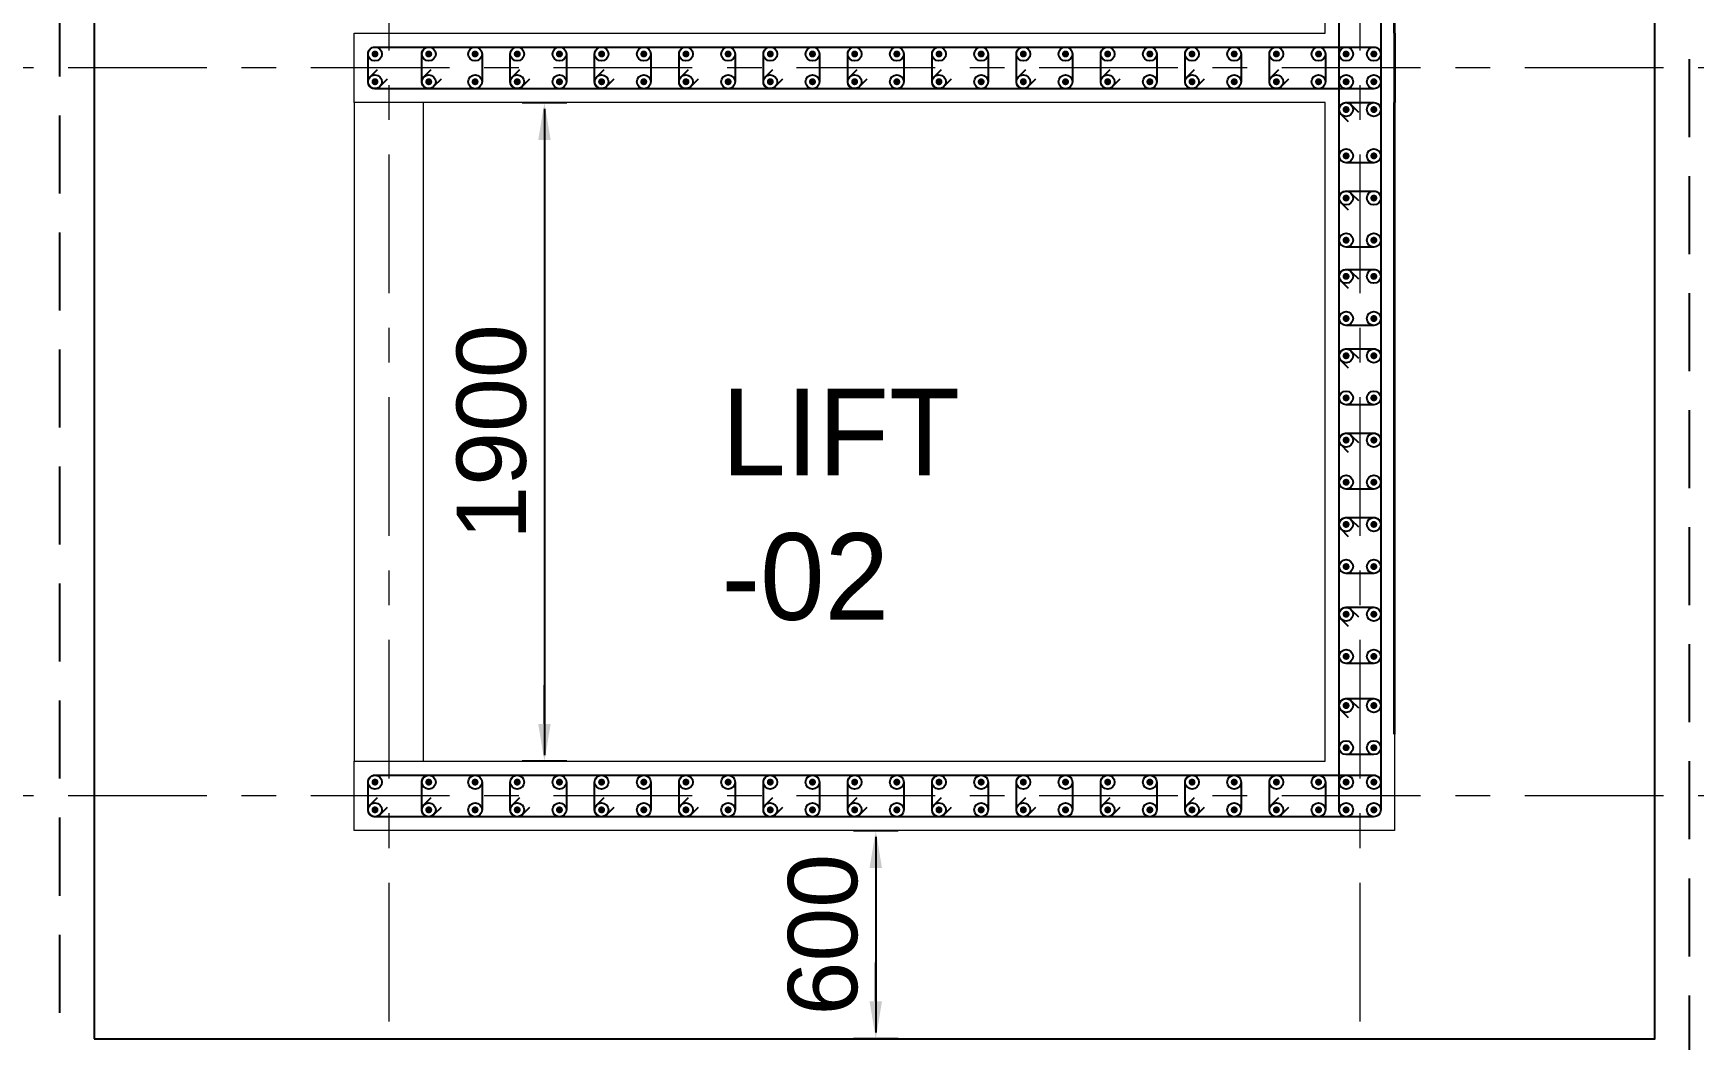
# Model space of a CAD drawing. Extents: x 1878645 to 3043969, y -1160829 to -603973.
# Drawn here: x 2382392 to 2387180, y -640848 to -637945 of the extents above; entities that cross this region are included whole.
import ezdxf

# ---------------------------------------------------------------- set-up
doc = ezdxf.new("R2010")
doc.units = 0
doc.header["$LTSCALE"] = 100
doc.header["$PDMODE"] = 66
doc.linetypes.add('Grids', pattern=[7, 4, -1, 1, -1])
doc.linetypes.add('SCHidden', pattern=[0.375, 0.25, -0.125])
doc.layers.get('Defpoints').update_dxf_attribs({"lineweight": 0})
for name, color, linetype in [('A-ANNO-TEXT', 8, 'Continuous'), ('A-DIMN-100', 5, 'Continuous'), ('Dim', 3, 'Continuous'), ('Footing', 5, 'Continuous'), ('Link', 225, 'Continuous'), ('PCC', 2, 'Continuous'), ('Reinforcement', 4, 'Continuous')]:
    doc.layers.add(name, color=color, linetype=linetype)
for name, color, linetype, lineweight in [('A-GRID', 8, 'Grids', 0), ('A-WALL-BRCK', 7, 'Continuous', 0), ('ECO COL', 6, 'Continuous', 0), ('ECO-COL', 6, 'Continuous', 35)]:
    doc.layers.add(name, color=color, linetype=linetype, lineweight=lineweight)
doc.styles.add('ARIAL', font='arial.ttf')
doc.styles.add('DIM-1', font='ARIALN.TTF')
doc.dimstyles.new('A-150-DIM-EXT_MAIN(FT)', dxfattribs={"dimscale": 0, "dimtxt": 200, "dimasz": 18, "dimexe": 100, "dimexo": 100, "dimgap": 50, "dimtad": 1, "dimdec": 0, "dimdsep": 46, "dimtxsty": 'ARIAL', "dimblk": 'A3', "dimcen": 0.025, "dimse1": 1, "dimse2": 1, "dimclrd": 256, "dimclre": 256, "dimclrt": 7, "dimazin": 2, "dimtfac": 1, "dimtdec": 0, "dimtix": 1, "dimtmove": 2, "dimatfit": 3, "dimldrblk": 'WSA-DOT-100', "dimfxl": 1, "dimtolj": 1, "dimtzin": 0, "dimarcsym": 0})

# ---------------------------------------------------------------- blocks, each defined once
blk = doc.blocks.new('A2')
at = {"layer": 'Dim', "linetype": 'ByBlock', "lineweight": -2, "extrusion": (0, 0, -1)}
blk.add_lwpolyline([(6, 0), (12.2, 0)], dxfattribs=at)
blk.add_solid([(6, -1), (0, 0), (6, 1)], dxfattribs=at)
blk = doc.blocks.new('A3')
at = {"layer": 'Dim', "linetype": 'ByBlock', "lineweight": -2}
blk.add_line((0, 3.59), (0, -3.59), dxfattribs=at)
blk.add_blockref('A2', (0, 0), dxfattribs=at)
blk = doc.blocks.new('*D319')
at = {"layer": 'Defpoints', "color": 0, "transparency": 16777216}
for p in [(2383517.5, -638144.9), (2383517.5, -640044.9), (2383866.1, -640044.9)]:
    blk.add_point(p, dxfattribs=at)
at = {"layer": 'Dim', "lineweight": -2, "transparency": 16777216}
blk.add_line((2383866.1, -638162.9), (2383866.1, -640026.9), dxfattribs=at)
at = {"layer": 'Dim', "lineweight": -2, "transparency": 16777216, "xscale": 18, "yscale": 18, "zscale": 18}
for p, rotation in [((2383866.1, -638144.9), 90), ((2383866.1, -640044.9), 270)]:
    blk.add_blockref('A3', p, dxfattribs=dict(at, rotation=rotation))
at = {"layer": 'Dim', "color": 7, "transparency": 16777216, "insert": (2383714, -639094.9), "char_height": 200, "attachment_point": 5, "rotation": 90, "style": 'ARIAL'}
blk.add_mtext('\\A1;1900', dxfattribs=at)
blk = doc.blocks.new('WSA-DOT-100')
at = {"layer": 'A-DIMN-100', "color": 5}
for p, q in [((0, -200), (0, 200)), ((-200, 0), (200, 0))]:
    blk.add_line(p, q, dxfattribs=at)
at = {"layer": 'A-DIMN-100', "color": 1, "const_width": 60}
blk.add_lwpolyline([(-30, 0, 1), (30, 0, 1)], format="xyb", close=True, dxfattribs=at)
blk = doc.blocks.new('*D745')
at = {"layer": 'Defpoints', "color": 0, "transparency": 16777216}
for p in [(2387067.5, -635244.9), (2387067.5, -640844.9), (2387550, -640844.9)]:
    blk.add_point(p, dxfattribs=at)
at = {"layer": 'Dim', "lineweight": -2, "transparency": 16777216}
blk.add_line((2387550, -635262.9), (2387550, -640826.9), dxfattribs=at)
at = {"layer": 'Dim', "lineweight": -2, "transparency": 16777216, "xscale": 18, "yscale": 18, "zscale": 18}
for p, rotation in [((2387550, -635244.9), 90), ((2387550, -640844.9), 270)]:
    blk.add_blockref('A3', p, dxfattribs=dict(at, rotation=rotation))
at = {"layer": 'Dim', "color": 7, "transparency": 16777216, "insert": (2387397.8, -638044.9), "char_height": 200, "attachment_point": 5, "rotation": 90, "style": 'ARIAL'}
blk.add_mtext('\\A1;5600', dxfattribs=at)
blk = doc.blocks.new('*D749')
at = {"layer": 'Defpoints', "color": 0, "transparency": 16777216}
for p in [(2384817.5, -640244.9), (2384817.5, -640844.9), (2384821.5, -640844.9)]:
    blk.add_point(p, dxfattribs=at)
at = {"layer": 'Dim', "lineweight": -2, "transparency": 16777216}
blk.add_line((2384821.5, -640262.9), (2384821.5, -640826.9), dxfattribs=at)
at = {"layer": 'Dim', "lineweight": -2, "transparency": 16777216, "xscale": 18, "yscale": 18, "zscale": 18}
for p, rotation in [((2384821.5, -640244.9), 90), ((2384821.5, -640844.9), 270)]:
    blk.add_blockref('A3', p, dxfattribs=dict(at, rotation=rotation))
at = {"layer": 'Dim', "color": 7, "transparency": 16777216, "insert": (2384669.4, -640544.9), "char_height": 200, "attachment_point": 5, "rotation": 90, "style": 'ARIAL'}
blk.add_mtext('\\A1;600', dxfattribs=at)
blk = doc.blocks.new('*D750')
at = {"layer": 'Defpoints', "color": 0, "transparency": 16777216}
for p in [(2382109.4, -640144.9), (2382567.5, -640144.9), (2382567.5, -640844.9)]:
    blk.add_point(p, dxfattribs=at)
at = {"layer": 'Dim', "lineweight": -2, "transparency": 16777216}
blk.add_line((2382109.4, -640826.9), (2382109.4, -640162.9), dxfattribs=at)
at = {"layer": 'Dim', "lineweight": -2, "transparency": 16777216, "xscale": 18, "yscale": 18, "zscale": 18}
for p, rotation in [((2382109.4, -640144.9), 90), ((2382109.4, -640844.9), 270)]:
    blk.add_blockref('A3', p, dxfattribs=dict(at, rotation=rotation))
at = {"layer": 'Dim', "color": 7, "transparency": 16777216, "insert": (2381957.3, -640494.9), "char_height": 200, "attachment_point": 5, "rotation": 90, "style": 'ARIAL'}
blk.add_mtext('\\A1;700', dxfattribs=at)
blk = doc.blocks.new('*D751')
at = {"layer": 'Defpoints', "color": 0, "transparency": 16777216}
for p in [(2382109.4, -638044.9), (2382200.8, -638044.9), (2382567.5, -640144.9)]:
    blk.add_point(p, dxfattribs=at)
at = {"layer": 'Dim', "lineweight": -2, "transparency": 16777216}
blk.add_line((2382109.4, -640126.9), (2382109.4, -638062.9), dxfattribs=at)
at = {"layer": 'Dim', "lineweight": -2, "transparency": 16777216, "xscale": 18, "yscale": 18, "zscale": 18}
for p, rotation in [((2382109.4, -638044.9), 90), ((2382109.4, -640144.9), 270)]:
    blk.add_blockref('A3', p, dxfattribs=dict(at, rotation=rotation))
at = {"layer": 'Dim', "color": 7, "transparency": 16777216, "insert": (2381957.3, -639094.9), "char_height": 200, "attachment_point": 5, "rotation": 90, "style": 'ARIAL'}
blk.add_mtext('\\A1;2100', dxfattribs=at)
blk = doc.blocks.new('*D754')
at = {"layer": 'Defpoints', "color": 0, "transparency": 16777216}
for p in [(2382567.5, -640844.9), (2383417.5, -640844.9), (2383417.5, -641404.2)]:
    blk.add_point(p, dxfattribs=at)
at = {"layer": 'Dim', "lineweight": -2, "transparency": 16777216}
blk.add_line((2382585.5, -641404.2), (2383399.5, -641404.2), dxfattribs=at)
at = {"layer": 'Dim', "lineweight": -2, "transparency": 16777216, "xscale": 18, "yscale": 18, "zscale": 18, "rotation": 180}
blk.add_blockref('A3', (2382567.5, -641404.2), dxfattribs=at)
at = {"layer": 'Dim', "lineweight": -2, "transparency": 16777216, "xscale": 18, "yscale": 18, "zscale": 18}
blk.add_blockref('A3', (2383417.5, -641404.2), dxfattribs=at)
at = {"layer": 'Dim', "color": 7, "transparency": 16777216, "insert": (2382992.5, -641252.1), "char_height": 200, "attachment_point": 5, "style": 'ARIAL'}
blk.add_mtext('\\A1;850', dxfattribs=at)
blk = doc.blocks.new('*D755')
at = {"layer": 'Defpoints', "color": 0, "transparency": 16777216}
for p in [(2386217.5, -640581.6), (2383417.5, -640844.9), (2386217.5, -641404.2)]:
    blk.add_point(p, dxfattribs=at)
at = {"layer": 'Dim', "lineweight": -2, "transparency": 16777216}
blk.add_line((2383435.5, -641404.2), (2386199.5, -641404.2), dxfattribs=at)
at = {"layer": 'Dim', "lineweight": -2, "transparency": 16777216, "xscale": 18, "yscale": 18, "zscale": 18, "rotation": 180}
blk.add_blockref('A3', (2383417.5, -641404.2), dxfattribs=at)
at = {"layer": 'Dim', "lineweight": -2, "transparency": 16777216, "xscale": 18, "yscale": 18, "zscale": 18}
blk.add_blockref('A3', (2386217.5, -641404.2), dxfattribs=at)
at = {"layer": 'Dim', "color": 7, "transparency": 16777216, "insert": (2384817.5, -641252.1), "char_height": 200, "attachment_point": 5, "style": 'ARIAL'}
blk.add_mtext('\\A1;2800', dxfattribs=at)
blk = doc.blocks.new('*D756')
at = {"layer": 'Defpoints', "color": 0, "transparency": 16777216}
for p in [(2386217.5, -640581.6), (2387067.5, -640581.6), (2387067.5, -641404.2)]:
    blk.add_point(p, dxfattribs=at)
at = {"layer": 'Dim', "lineweight": -2, "transparency": 16777216}
blk.add_line((2386235.5, -641404.2), (2387049.5, -641404.2), dxfattribs=at)
at = {"layer": 'Dim', "lineweight": -2, "transparency": 16777216, "xscale": 18, "yscale": 18, "zscale": 18, "rotation": 180}
blk.add_blockref('A3', (2386217.5, -641404.2), dxfattribs=at)
at = {"layer": 'Dim', "lineweight": -2, "transparency": 16777216, "xscale": 18, "yscale": 18, "zscale": 18}
blk.add_blockref('A3', (2387067.5, -641404.2), dxfattribs=at)
at = {"layer": 'Dim', "color": 7, "transparency": 16777216, "insert": (2386642.5, -641252.1), "char_height": 200, "attachment_point": 5, "style": 'ARIAL'}
blk.add_mtext('\\A1;850', dxfattribs=at)

msp = doc.modelspace()

# ---------------------------------------------------------------- linework, layer by layer
at = {"layer": 'A-GRID'}
for p, q in [((2383417.50611, -634094.92535), (2383417.50611, -641994.92535)), ((2386217.50008, -634094.92535), (2386217.50008, -641994.92535)), ((2387792.50008, -638044.92535), (2381392.50008, -638044.92535)), ((2387792.50008, -640144.92535), (2381392.50008, -640144.92535))]:
    msp.add_line(p, q, dxfattribs=at)
at = {"layer": 'A-WALL-BRCK'}
msp.add_lwpolyline([(2383517.50008, -638144.92535), (2383317.50008, -638144.92535), (2383317.50008, -640044.92535), (2383517.50008, -640044.92535)], close=True, dxfattribs=at)
at = {"layer": 'ECO COL', "color": 4}
msp.add_lwpolyline([(2383317.50008, -635844.92535), (2386317.50008, -635844.92535), (2386317.50008, -640244.92535), (2383317.50008, -640244.92535), (2383317.50008, -640044.92535), (2386117.50008, -640044.92535), (2386117.50008, -638144.92535), (2383317.50008, -638144.92535), (2383317.50008, -637944.92535), (2386117.50008, -637944.92535), (2386117.50008, -636044.92535), (2383317.50008, -636044.92535), (2383317.50008, -635844.92535)], dxfattribs=at)
at = {"layer": 'ECO-COL', "color": 4}
for points in [[(2386317.50008, -637944.92535), (2386317.50008, -636122.95709)], [(2386317.50008, -637944.92535), (2386317.50008, -638144.92535)], [(2386317.50008, -637944.92535), (2386317.50008, -638144.92535)], [(2386317.50008, -639966.89361), (2386317.50008, -638144.92535)]]:
    msp.add_lwpolyline(points, dxfattribs=at)
at = {"layer": 'Footing'}
msp.add_lwpolyline([(2382567.50008, -640844.92535), (2387067.50008, -640844.92535), (2387067.50008, -635244.92535), (2382567.50008, -635244.92535)], close=True, dxfattribs=at)
at = {"layer": 'Link'}
for points in [[(2386184.57109, -635940.2807), (2386163.35792, -635919.06746, -0.6681779738), (2386177.50008, -635884.92535), (2386257.50008, -635884.92535, -0.4142135624), (2386277.50008, -635904.92535), (2386277.50008, -640184.92535, -0.4142135624), (2386257.50008, -640204.92535), (2386177.50008, -640204.92535, -0.4142135624), (2386157.50008, -640184.92535), (2386157.50008, -635904.92535, -0.6681793021), (2386191.64224, -635890.78324), (2386212.85541, -635911.99648)], [(2383412.85543, -638077.85435), (2383391.64219, -638099.06751, -0.6681779738), (2383357.50008, -638084.92535), (2383357.50008, -638004.92535, -0.4142135624), (2383377.50008, -637984.92535), (2386257.50008, -637984.92535, -0.4142135624), (2386277.50008, -638004.92535), (2386277.50008, -638084.92535, -0.4142135624), (2386257.50008, -638104.92535), (2383377.50008, -638104.92535, -0.6681793021), (2383363.35797, -638070.78319), (2383384.57122, -638049.57002)], [(2383567.85648, -638077.85435), (2383546.64324, -638099.06751, -0.6681779738), (2383512.50113, -638084.92535), (2383512.50113, -638004.92535, -0.4142135624), (2383532.50113, -637984.92535), (2383666.10113, -637984.92535, -0.4140671234), (2383686.10113, -638004.92535), (2383686.10113, -638084.92535, -0.4140671234), (2383666.10113, -638104.92535), (2383532.50113, -638104.92535, -0.6681793021), (2383518.35902, -638070.78319), (2383539.57226, -638049.57002)], [(2383823.05648, -638077.85435), (2383801.84324, -638099.06751, -0.6681779738), (2383767.70113, -638084.92535), (2383767.70113, -638004.92535, -0.4142135624), (2383787.70113, -637984.92535), (2383909.31113, -637984.92535, -0.4140671234), (2383929.31113, -638004.92535), (2383929.31113, -638084.92535, -0.4140671234), (2383909.31113, -638104.92535), (2383787.70113, -638104.92535, -0.6681793021), (2383773.55902, -638070.78319), (2383794.77226, -638049.57002)], [(2384066.25648, -638077.85435), (2384045.04324, -638099.06751, -0.6681779738), (2384010.91113, -638084.92535), (2384010.91113, -638004.92535, -0.4143600166), (2384030.91113, -637984.92535), (2384152.51113, -637984.92535, -0.4140671234), (2384172.51113, -638004.92535), (2384172.51113, -638084.92535, -0.4140671234), (2384152.51113, -638104.92535), (2384030.91113, -638104.92535, -0.6683601251), (2384016.75902, -638070.78319), (2384037.97226, -638049.57002)], [(2384309.45648, -638077.85435), (2384288.24324, -638099.06751, -0.6681779738), (2384254.11113, -638084.92535), (2384254.11113, -638004.92535, -0.4143600166), (2384274.11113, -637984.92535), (2384395.71113, -637984.92535, -0.4140671234), (2384415.71113, -638004.92535), (2384415.71113, -638084.92535, -0.4140671234), (2384395.71113, -638104.92535), (2384274.11113, -638104.92535, -0.6683601251), (2384259.95902, -638070.78319), (2384281.17226, -638049.57002)], [(2384552.65648, -638077.85435), (2384531.44324, -638099.06751, -0.6681779738), (2384497.31113, -638084.92535), (2384497.31113, -638004.92535, -0.4143600166), (2384517.31113, -637984.92535), (2384638.91113, -637984.92535, -0.4140671234), (2384658.91113, -638004.92535), (2384658.91113, -638084.92535, -0.4140671234), (2384638.91113, -638104.92535), (2384517.31113, -638104.92535, -0.6683601251), (2384503.15902, -638070.78319), (2384524.37226, -638049.57002)], [(2384795.85648, -638077.85435), (2384774.64324, -638099.06751, -0.6681779738), (2384740.51113, -638084.92535), (2384740.51113, -638004.92535, -0.4143600166), (2384760.51113, -637984.92535), (2384882.11113, -637984.92535, -0.4140671234), (2384902.11113, -638004.92535), (2384902.11113, -638084.92535, -0.4140671234), (2384882.11113, -638104.92535), (2384760.51113, -638104.92535, -0.6683601251), (2384746.35902, -638070.78319), (2384767.57226, -638049.57002)], [(2385039.05648, -638077.85435), (2385017.84324, -638099.06751, -0.6681779738), (2384983.71113, -638084.92535), (2384983.71113, -638004.92535, -0.4143600166), (2385003.71113, -637984.92535), (2385125.31113, -637984.92535, -0.4140671234), (2385145.31113, -638004.92535), (2385145.31113, -638084.92535, -0.4140671234), (2385125.31113, -638104.92535), (2385003.71113, -638104.92535, -0.6683601251), (2384989.55902, -638070.78319), (2385010.77226, -638049.57002)], [(2385282.25648, -638077.85435), (2385261.04324, -638099.06751, -0.6681779738), (2385226.91113, -638084.92535), (2385226.91113, -638004.92535, -0.4143600166), (2385246.91113, -637984.92535), (2385368.51113, -637984.92535, -0.4140671234), (2385388.51113, -638004.92535), (2385388.51113, -638084.92535, -0.4140671234), (2385368.51113, -638104.92535), (2385246.91113, -638104.92535, -0.6683601251), (2385232.75902, -638070.78319), (2385253.97226, -638049.57002)], [(2385525.45648, -638077.85435), (2385504.24324, -638099.06751, -0.6681779738), (2385470.11113, -638084.92535), (2385470.11113, -638004.92535, -0.4143600166), (2385490.11113, -637984.92535), (2385611.71113, -637984.92535, -0.4140671234), (2385631.71113, -638004.92535), (2385631.71113, -638084.92535, -0.4140671234), (2385611.71113, -638104.92535), (2385490.11113, -638104.92535, -0.6683601251), (2385475.95902, -638070.78319), (2385497.17226, -638049.57002)], [(2385768.65648, -638077.85435), (2385747.44324, -638099.06751, -0.6681779738), (2385713.31113, -638084.92535), (2385713.31113, -638004.92535, -0.4143600166), (2385733.31113, -637984.92535), (2385854.91113, -637984.92535, -0.4140671234), (2385874.91113, -638004.92535), (2385874.91113, -638084.92535, -0.4140671234), (2385854.91113, -638104.92535), (2385733.31113, -638104.92535, -0.6683601251), (2385719.15902, -638070.78319), (2385740.37226, -638049.57002)], [(2386011.85648, -638077.85435), (2385990.64324, -638099.06751, -0.6681779738), (2385956.51113, -638084.92535), (2385956.51113, -638004.92535, -0.4143600166), (2385976.51113, -637984.92535), (2386098.11113, -637984.92535, -0.4140671234), (2386118.11113, -638004.92535), (2386118.11113, -638084.92535, -0.4140671234), (2386098.11113, -638104.92535), (2385976.51113, -638104.92535, -0.6683601251), (2385962.35902, -638070.78319), (2385983.57226, -638049.57002)], [(2386184.57109, -638200.52703), (2386163.35792, -638179.31378, -0.6681779738), (2386177.50008, -638145.17167), (2386257.50008, -638145.17167, -0.4142135624), (2386277.50008, -638165.17167), (2386277.50008, -638298.77167, -0.4140671234), (2386257.50008, -638318.77167), (2386177.50008, -638318.77167, -0.4140671234), (2386157.50008, -638298.77167), (2386157.50008, -638165.17167, -0.6681793021), (2386191.64224, -638151.02956), (2386212.85541, -638172.24281)], [(2386184.57109, -638455.72703), (2386163.35792, -638434.51378, -0.6681779738), (2386177.50008, -638400.37167), (2386257.50008, -638400.37167, -0.4142135624), (2386277.50008, -638420.37167), (2386277.50008, -638541.98167, -0.4140671234), (2386257.50008, -638561.98167), (2386177.50008, -638561.98167, -0.4140671234), (2386157.50008, -638541.98167), (2386157.50008, -638420.37167, -0.6681793021), (2386191.64224, -638406.22956), (2386212.85541, -638427.44281)], [(2386184.57109, -638681.59984), (2386163.35792, -638660.3866, -0.6681779738), (2386177.50008, -638626.25449), (2386257.50008, -638626.25449, -0.4143600166), (2386277.50008, -638646.25449), (2386277.50008, -638767.85449, -0.4140671234), (2386257.50008, -638787.85449), (2386177.50008, -638787.85449, -0.4140671234), (2386157.50008, -638767.85449), (2386157.50008, -638646.25449, -0.6683601251), (2386191.64224, -638632.10238), (2386212.85541, -638653.31562)], [(2386184.57109, -638910.62305), (2386163.35792, -638889.40981, -0.6681779738), (2386177.50008, -638855.2777), (2386257.50008, -638855.2777, -0.4143600166), (2386277.50008, -638875.2777), (2386277.50008, -638996.8777, -0.4140671234), (2386257.50008, -639016.8777), (2386177.50008, -639016.8777, -0.4140671234), (2386157.50008, -638996.8777), (2386157.50008, -638875.2777, -0.6683601251), (2386191.64224, -638861.12559), (2386212.85541, -638882.33883)], [(2386184.57109, -639153.82305), (2386163.35792, -639132.60981, -0.6681779738), (2386177.50008, -639098.4777), (2386257.50008, -639098.4777, -0.4143600166), (2386277.50008, -639118.4777), (2386277.50008, -639240.0777, -0.4140671234), (2386257.50008, -639260.0777), (2386177.50008, -639260.0777, -0.4140671234), (2386157.50008, -639240.0777), (2386157.50008, -639118.4777, -0.6683601251), (2386191.64224, -639104.32559), (2386212.85541, -639125.53883)], [(2386184.57109, -639397.02305), (2386163.35792, -639375.80981, -0.6681779738), (2386177.50008, -639341.6777), (2386257.50008, -639341.6777, -0.4143600166), (2386277.50008, -639361.6777), (2386277.50008, -639483.2777, -0.4140671234), (2386257.50008, -639503.2777), (2386177.50008, -639503.2777, -0.4140671234), (2386157.50008, -639483.2777), (2386157.50008, -639361.6777, -0.6683601251), (2386191.64224, -639347.52559), (2386212.85541, -639368.73883)], [(2386184.57109, -639656.10623), (2386163.35792, -639634.89299, -0.6681779738), (2386177.50008, -639600.76088), (2386257.50008, -639600.76088, -0.4143600166), (2386277.50008, -639620.76088), (2386277.50008, -639742.36088, -0.4140671234), (2386257.50008, -639762.36088), (2386177.50008, -639762.36088, -0.4140671234), (2386157.50008, -639742.36088), (2386157.50008, -639620.76088, -0.6683601251), (2386191.64224, -639606.60877), (2386212.85541, -639627.82201)], [(2386184.57109, -639919.39396), (2386163.35792, -639898.18071, -0.6681779738), (2386177.50008, -639864.0486), (2386257.50008, -639864.0486, -0.4143600166), (2386277.50008, -639884.0486), (2386277.50008, -640005.6486, -0.4140671234), (2386257.50008, -640025.6486), (2386177.50008, -640025.6486, -0.4140671234), (2386157.50008, -640005.6486), (2386157.50008, -639884.0486, -0.6683601251), (2386191.64224, -639869.89649), (2386212.85541, -639891.10974)], [(2383412.85543, -640177.85435), (2383391.64219, -640199.06751, -0.6681779738), (2383357.50008, -640184.92535), (2383357.50008, -640104.92535, -0.4142135624), (2383377.50008, -640084.92535), (2386257.50008, -640084.92535, -0.4142135624), (2386277.50008, -640104.92535), (2386277.50008, -640184.92535, -0.4142135624), (2386257.50008, -640204.92535), (2383377.50008, -640204.92535, -0.6681793021), (2383363.35797, -640170.78319), (2383384.57122, -640149.57002)], [(2383567.85648, -640177.85435), (2383546.64324, -640199.06751, -0.6681779738), (2383512.50113, -640184.92535), (2383512.50113, -640104.92535, -0.4142135624), (2383532.50113, -640084.92535), (2383666.10113, -640084.92535, -0.4140671234), (2383686.10113, -640104.92535), (2383686.10113, -640184.92535, -0.4140671234), (2383666.10113, -640204.92535), (2383532.50113, -640204.92535, -0.6681793021), (2383518.35902, -640170.78319), (2383539.57226, -640149.57002)], [(2383823.05648, -640177.85435), (2383801.84324, -640199.06751, -0.6681779738), (2383767.70113, -640184.92535), (2383767.70113, -640104.92535, -0.4142135624), (2383787.70113, -640084.92535), (2383909.31113, -640084.92535, -0.4140671234), (2383929.31113, -640104.92535), (2383929.31113, -640184.92535, -0.4140671234), (2383909.31113, -640204.92535), (2383787.70113, -640204.92535, -0.6681793021), (2383773.55902, -640170.78319), (2383794.77226, -640149.57002)], [(2384066.25648, -640177.85435), (2384045.04324, -640199.06751, -0.6681779738), (2384010.91113, -640184.92535), (2384010.91113, -640104.92535, -0.4143600166), (2384030.91113, -640084.92535), (2384152.51113, -640084.92535, -0.4140671234), (2384172.51113, -640104.92535), (2384172.51113, -640184.92535, -0.4140671234), (2384152.51113, -640204.92535), (2384030.91113, -640204.92535, -0.6683601251), (2384016.75902, -640170.78319), (2384037.97226, -640149.57002)], [(2384309.45648, -640177.85435), (2384288.24324, -640199.06751, -0.6681779738), (2384254.11113, -640184.92535), (2384254.11113, -640104.92535, -0.4143600166), (2384274.11113, -640084.92535), (2384395.71113, -640084.92535, -0.4140671234), (2384415.71113, -640104.92535), (2384415.71113, -640184.92535, -0.4140671234), (2384395.71113, -640204.92535), (2384274.11113, -640204.92535, -0.6683601251), (2384259.95902, -640170.78319), (2384281.17226, -640149.57002)], [(2384552.65648, -640177.85435), (2384531.44324, -640199.06751, -0.6681779738), (2384497.31113, -640184.92535), (2384497.31113, -640104.92535, -0.4143600166), (2384517.31113, -640084.92535), (2384638.91113, -640084.92535, -0.4140671234), (2384658.91113, -640104.92535), (2384658.91113, -640184.92535, -0.4140671234), (2384638.91113, -640204.92535), (2384517.31113, -640204.92535, -0.6683601251), (2384503.15902, -640170.78319), (2384524.37226, -640149.57002)], [(2384795.85648, -640177.85435), (2384774.64324, -640199.06751, -0.6681779738), (2384740.51113, -640184.92535), (2384740.51113, -640104.92535, -0.4143600166), (2384760.51113, -640084.92535), (2384882.11113, -640084.92535, -0.4140671234), (2384902.11113, -640104.92535), (2384902.11113, -640184.92535, -0.4140671234), (2384882.11113, -640204.92535), (2384760.51113, -640204.92535, -0.6683601251), (2384746.35902, -640170.78319), (2384767.57226, -640149.57002)], [(2385039.05648, -640177.85435), (2385017.84324, -640199.06751, -0.6681779738), (2384983.71113, -640184.92535), (2384983.71113, -640104.92535, -0.4143600166), (2385003.71113, -640084.92535), (2385125.31113, -640084.92535, -0.4140671234), (2385145.31113, -640104.92535), (2385145.31113, -640184.92535, -0.4140671234), (2385125.31113, -640204.92535), (2385003.71113, -640204.92535, -0.6683601251), (2384989.55902, -640170.78319), (2385010.77226, -640149.57002)], [(2385282.25648, -640177.85435), (2385261.04324, -640199.06751, -0.6681779738), (2385226.91113, -640184.92535), (2385226.91113, -640104.92535, -0.4143600166), (2385246.91113, -640084.92535), (2385368.51113, -640084.92535, -0.4140671234), (2385388.51113, -640104.92535), (2385388.51113, -640184.92535, -0.4140671234), (2385368.51113, -640204.92535), (2385246.91113, -640204.92535, -0.6683601251), (2385232.75902, -640170.78319), (2385253.97226, -640149.57002)], [(2385525.45648, -640177.85435), (2385504.24324, -640199.06751, -0.6681779738), (2385470.11113, -640184.92535), (2385470.11113, -640104.92535, -0.4143600166), (2385490.11113, -640084.92535), (2385611.71113, -640084.92535, -0.4140671234), (2385631.71113, -640104.92535), (2385631.71113, -640184.92535, -0.4140671234), (2385611.71113, -640204.92535), (2385490.11113, -640204.92535, -0.6683601251), (2385475.95902, -640170.78319), (2385497.17226, -640149.57002)], [(2385768.65648, -640177.85435), (2385747.44324, -640199.06751, -0.6681779738), (2385713.31113, -640184.92535), (2385713.31113, -640104.92535, -0.4143600166), (2385733.31113, -640084.92535), (2385854.91113, -640084.92535, -0.4140671234), (2385874.91113, -640104.92535), (2385874.91113, -640184.92535, -0.4140671234), (2385854.91113, -640204.92535), (2385733.31113, -640204.92535, -0.6683601251), (2385719.15902, -640170.78319), (2385740.37226, -640149.57002)], [(2386011.85648, -640177.85435), (2385990.64324, -640199.06751, -0.6681779738), (2385956.51113, -640184.92535), (2385956.51113, -640104.92535, -0.4143600166), (2385976.51113, -640084.92535), (2386098.11113, -640084.92535, -0.4140671234), (2386118.11113, -640104.92535), (2386118.11113, -640184.92535, -0.4140671234), (2386098.11113, -640204.92535), (2385976.51113, -640204.92535, -0.6683601251), (2385962.35902, -640170.78319), (2385983.57226, -640149.57002)]]:
    msp.add_lwpolyline(points, format="xyb", dxfattribs=at)
at = {"layer": 'PCC', "linetype": 'SCHidden', "ltscale": 9}
msp.add_lwpolyline([(2382467.50008, -640944.92535), (2387167.50008, -640944.92535), (2387167.50008, -635144.92535), (2382467.50008, -635144.92535)], close=True, dxfattribs=at)
at = {"layer": 'Reinforcement', "color": 4}
for points in [[(2383377.49904, -638009.92535, 10, 10, 1), (2383377.49904, -637999.92535, 10, 10, 1)], [(2383532.50113, -638009.92535, 10, 10, 1), (2383532.50113, -637999.92535, 10, 10, 1)], [(2383532.50113, -638009.92535, 10, 10, 1), (2383532.50113, -637999.92535, 10, 10, 1)], [(2383666.10113, -638009.92535, 10, 10, 1), (2383666.10113, -637999.92535, 10, 10, 1)], [(2383787.70113, -638009.92535, 10, 10, 1), (2383787.70113, -637999.92535, 10, 10, 1)], [(2383909.31113, -638009.92535, 10, 10, 1), (2383909.31113, -637999.92535, 10, 10, 1)], [(2384030.91113, -638009.92535, 10, 10, 1), (2384030.91113, -637999.92535, 10, 10, 1)], [(2384152.51113, -638009.92535, 10, 10, 1), (2384152.51113, -637999.92535, 10, 10, 1)], [(2384274.11113, -638009.92535, 10, 10, 1), (2384274.11113, -637999.92535, 10, 10, 1)], [(2384395.71113, -638009.92535, 10, 10, 1), (2384395.71113, -637999.92535, 10, 10, 1)], [(2384517.31113, -638009.92535, 10, 10, 1), (2384517.31113, -637999.92535, 10, 10, 1)], [(2384638.91113, -638009.92535, 10, 10, 1), (2384638.91113, -637999.92535, 10, 10, 1)], [(2384760.51113, -638009.92535, 10, 10, 1), (2384760.51113, -637999.92535, 10, 10, 1)], [(2384882.11113, -638009.92535, 10, 10, 1), (2384882.11113, -637999.92535, 10, 10, 1)], [(2385003.71113, -638009.92535, 10, 10, 1), (2385003.71113, -637999.92535, 10, 10, 1)], [(2385125.31113, -638009.92535, 10, 10, 1), (2385125.31113, -637999.92535, 10, 10, 1)], [(2385246.91113, -638009.92535, 10, 10, 1), (2385246.91113, -637999.92535, 10, 10, 1)], [(2385368.51113, -638009.92535, 10, 10, 1), (2385368.51113, -637999.92535, 10, 10, 1)], [(2385490.11113, -638009.92535, 10, 10, 1), (2385490.11113, -637999.92535, 10, 10, 1)], [(2385611.71113, -638009.92535, 10, 10, 1), (2385611.71113, -637999.92535, 10, 10, 1)], [(2385733.31113, -638009.92535, 10, 10, 1), (2385733.31113, -637999.92535, 10, 10, 1)], [(2385854.91113, -638009.92535, 10, 10, 1), (2385854.91113, -637999.92535, 10, 10, 1)], [(2385976.51113, -638009.92535, 10, 10, 1), (2385976.51113, -637999.92535, 10, 10, 1)], [(2386098.11113, -638009.92535, 10, 10, 1), (2386098.11113, -637999.92535, 10, 10, 1)], [(2386177.50113, -638009.92535, 10, 10, 1), (2386177.50113, -637999.92535, 10, 10, 1)], [(2386177.50113, -638009.92535, 10, 10, 1), (2386177.50113, -637999.92535, 10, 10, 1)], [(2386257.50113, -638009.92535, 10, 10, 1), (2386257.50113, -637999.92535, 10, 10, 1)], [(2386257.50113, -638009.92535, 10, 10, 1), (2386257.50113, -637999.92535, 10, 10, 1)], [(2386257.50113, -638009.92535, 10, 10, 1), (2386257.50113, -637999.92535, 10, 10, 1)], [(2386257.50113, -638009.92535, 10, 10, 1), (2386257.50113, -637999.92535, 10, 10, 1)], [(2383377.49904, -638089.92535, 10, 10, 1), (2383377.49904, -638079.92535, 10, 10, 1)], [(2383532.50113, -638089.92535, 10, 10, 1), (2383532.50113, -638079.92535, 10, 10, 1)], [(2383532.50113, -638089.92535, 10, 10, 1), (2383532.50113, -638079.92535, 10, 10, 1)], [(2383666.10113, -638089.92535, 10, 10, 1), (2383666.10113, -638079.92535, 10, 10, 1)], [(2383787.70113, -638089.92535, 10, 10, 1), (2383787.70113, -638079.92535, 10, 10, 1)], [(2383909.31113, -638089.92535, 10, 10, 1), (2383909.31113, -638079.92535, 10, 10, 1)], [(2384030.91113, -638089.92535, 10, 10, 1), (2384030.91113, -638079.92535, 10, 10, 1)], [(2384152.51113, -638089.92535, 10, 10, 1), (2384152.51113, -638079.92535, 10, 10, 1)], [(2384274.11113, -638089.92535, 10, 10, 1), (2384274.11113, -638079.92535, 10, 10, 1)], [(2384395.71113, -638089.92535, 10, 10, 1), (2384395.71113, -638079.92535, 10, 10, 1)], [(2384517.31113, -638089.92535, 10, 10, 1), (2384517.31113, -638079.92535, 10, 10, 1)], [(2384638.91113, -638089.92535, 10, 10, 1), (2384638.91113, -638079.92535, 10, 10, 1)], [(2384760.51113, -638089.92535, 10, 10, 1), (2384760.51113, -638079.92535, 10, 10, 1)], [(2384882.11113, -638089.92535, 10, 10, 1), (2384882.11113, -638079.92535, 10, 10, 1)], [(2385003.71113, -638089.92535, 10, 10, 1), (2385003.71113, -638079.92535, 10, 10, 1)], [(2385125.31113, -638089.92535, 10, 10, 1), (2385125.31113, -638079.92535, 10, 10, 1)], [(2385246.91113, -638089.92535, 10, 10, 1), (2385246.91113, -638079.92535, 10, 10, 1)], [(2385368.51113, -638089.92535, 10, 10, 1), (2385368.51113, -638079.92535, 10, 10, 1)], [(2385490.11113, -638089.92535, 10, 10, 1), (2385490.11113, -638079.92535, 10, 10, 1)], [(2385611.71113, -638089.92535, 10, 10, 1), (2385611.71113, -638079.92535, 10, 10, 1)], [(2385733.31113, -638089.92535, 10, 10, 1), (2385733.31113, -638079.92535, 10, 10, 1)], [(2385854.91113, -638089.92535, 10, 10, 1), (2385854.91113, -638079.92535, 10, 10, 1)], [(2385976.51113, -638089.92535, 10, 10, 1), (2385976.51113, -638079.92535, 10, 10, 1)], [(2386098.11113, -638089.92535, 10, 10, 1), (2386098.11113, -638079.92535, 10, 10, 1)], [(2386177.50113, -638089.92535, 10, 10, 1), (2386177.50113, -638079.92535, 10, 10, 1)], [(2386177.50113, -638089.92535, 10, 10, 1), (2386177.50113, -638079.92535, 10, 10, 1)], [(2386257.50113, -638089.92535, 10, 10, 1), (2386257.50113, -638079.92535, 10, 10, 1)], [(2386257.50113, -638089.92535, 10, 10, 1), (2386257.50113, -638079.92535, 10, 10, 1)], [(2386257.50113, -638089.92535, 10, 10, 1), (2386257.50113, -638079.92535, 10, 10, 1)], [(2386257.50113, -638089.92535, 10, 10, 1), (2386257.50113, -638079.92535, 10, 10, 1)], [(2386172.50008, -638165.17167, 10, 10, 1), (2386182.50008, -638165.17167, 10, 10, 1)], [(2386172.50008, -638165.17167, 10, 10, 1), (2386182.50008, -638165.17167, 10, 10, 1)], [(2386252.50008, -638165.17167, 10, 10, 1), (2386262.50008, -638165.17167, 10, 10, 1)], [(2386252.50008, -638165.17167, 10, 10, 1), (2386262.50008, -638165.17167, 10, 10, 1)], [(2386172.50008, -638298.77167, 10, 10, 1), (2386182.50008, -638298.77167, 10, 10, 1)], [(2386252.50008, -638298.77167, 10, 10, 1), (2386262.50008, -638298.77167, 10, 10, 1)], [(2386172.50008, -638420.37167, 10, 10, 1), (2386182.50008, -638420.37167, 10, 10, 1)], [(2386252.50008, -638420.37167, 10, 10, 1), (2386262.50008, -638420.37167, 10, 10, 1)], [(2386172.50008, -638541.98167, 10, 10, 1), (2386182.50008, -638541.98167, 10, 10, 1)], [(2386252.50008, -638541.98167, 10, 10, 1), (2386262.50008, -638541.98167, 10, 10, 1)], [(2386172.50008, -638646.25449, 10, 10, 1), (2386182.50008, -638646.25449, 10, 10, 1)], [(2386252.50008, -638646.25449, 10, 10, 1), (2386262.50008, -638646.25449, 10, 10, 1)], [(2386172.50008, -638767.85449, 10, 10, 1), (2386182.50008, -638767.85449, 10, 10, 1)], [(2386252.50008, -638767.85449, 10, 10, 1), (2386262.50008, -638767.85449, 10, 10, 1)], [(2386172.50008, -638875.2777, 10, 10, 1), (2386182.50008, -638875.2777, 10, 10, 1)], [(2386252.50008, -638875.2777, 10, 10, 1), (2386262.50008, -638875.2777, 10, 10, 1)], [(2386172.50008, -638996.8777, 10, 10, 1), (2386182.50008, -638996.8777, 10, 10, 1)], [(2386252.50008, -638996.8777, 10, 10, 1), (2386262.50008, -638996.8777, 10, 10, 1)], [(2386172.50008, -639118.4777, 10, 10, 1), (2386182.50008, -639118.4777, 10, 10, 1)], [(2386252.50008, -639118.4777, 10, 10, 1), (2386262.50008, -639118.4777, 10, 10, 1)], [(2386172.50008, -639240.0777, 10, 10, 1), (2386182.50008, -639240.0777, 10, 10, 1)], [(2386252.50008, -639240.0777, 10, 10, 1), (2386262.50008, -639240.0777, 10, 10, 1)], [(2386172.50008, -639361.6777, 10, 10, 1), (2386182.50008, -639361.6777, 10, 10, 1)], [(2386252.50008, -639361.6777, 10, 10, 1), (2386262.50008, -639361.6777, 10, 10, 1)], [(2386172.50008, -639483.2777, 10, 10, 1), (2386182.50008, -639483.2777, 10, 10, 1)], [(2386252.50008, -639483.2777, 10, 10, 1), (2386262.50008, -639483.2777, 10, 10, 1)], [(2386172.50008, -639620.76088, 10, 10, 1), (2386182.50008, -639620.76088, 10, 10, 1)], [(2386252.50008, -639620.76088, 10, 10, 1), (2386262.50008, -639620.76088, 10, 10, 1)], [(2386172.50008, -639742.36088, 10, 10, 1), (2386182.50008, -639742.36088, 10, 10, 1)], [(2386252.50008, -639742.36088, 10, 10, 1), (2386262.50008, -639742.36088, 10, 10, 1)], [(2386172.50008, -639884.0486, 10, 10, 1), (2386182.50008, -639884.0486, 10, 10, 1)], [(2386252.50008, -639884.0486, 10, 10, 1), (2386262.50008, -639884.0486, 10, 10, 1)], [(2386172.50008, -640005.6486, 10, 10, 1), (2386182.50008, -640005.6486, 10, 10, 1)], [(2386252.50008, -640005.6486, 10, 10, 1), (2386262.50008, -640005.6486, 10, 10, 1)], [(2383377.49904, -640109.92535, 10, 10, 1), (2383377.49904, -640099.92535, 10, 10, 1)], [(2383532.50113, -640109.92535, 10, 10, 1), (2383532.50113, -640099.92535, 10, 10, 1)], [(2383532.50113, -640109.92535, 10, 10, 1), (2383532.50113, -640099.92535, 10, 10, 1)], [(2383666.10113, -640109.92535, 10, 10, 1), (2383666.10113, -640099.92535, 10, 10, 1)], [(2383787.70113, -640109.92535, 10, 10, 1), (2383787.70113, -640099.92535, 10, 10, 1)], [(2383909.31113, -640109.92535, 10, 10, 1), (2383909.31113, -640099.92535, 10, 10, 1)], [(2384030.91113, -640109.92535, 10, 10, 1), (2384030.91113, -640099.92535, 10, 10, 1)], [(2384152.51113, -640109.92535, 10, 10, 1), (2384152.51113, -640099.92535, 10, 10, 1)], [(2384274.11113, -640109.92535, 10, 10, 1), (2384274.11113, -640099.92535, 10, 10, 1)], [(2384395.71113, -640109.92535, 10, 10, 1), (2384395.71113, -640099.92535, 10, 10, 1)], [(2384517.31113, -640109.92535, 10, 10, 1), (2384517.31113, -640099.92535, 10, 10, 1)], [(2384638.91113, -640109.92535, 10, 10, 1), (2384638.91113, -640099.92535, 10, 10, 1)], [(2384760.51113, -640109.92535, 10, 10, 1), (2384760.51113, -640099.92535, 10, 10, 1)], [(2384882.11113, -640109.92535, 10, 10, 1), (2384882.11113, -640099.92535, 10, 10, 1)], [(2385003.71113, -640109.92535, 10, 10, 1), (2385003.71113, -640099.92535, 10, 10, 1)], [(2385125.31113, -640109.92535, 10, 10, 1), (2385125.31113, -640099.92535, 10, 10, 1)], [(2385246.91113, -640109.92535, 10, 10, 1), (2385246.91113, -640099.92535, 10, 10, 1)], [(2385368.51113, -640109.92535, 10, 10, 1), (2385368.51113, -640099.92535, 10, 10, 1)], [(2385490.11113, -640109.92535, 10, 10, 1), (2385490.11113, -640099.92535, 10, 10, 1)], [(2385611.71113, -640109.92535, 10, 10, 1), (2385611.71113, -640099.92535, 10, 10, 1)], [(2385733.31113, -640109.92535, 10, 10, 1), (2385733.31113, -640099.92535, 10, 10, 1)], [(2385854.91113, -640109.92535, 10, 10, 1), (2385854.91113, -640099.92535, 10, 10, 1)], [(2385976.51113, -640109.92535, 10, 10, 1), (2385976.51113, -640099.92535, 10, 10, 1)], [(2386098.11113, -640109.92535, 10, 10, 1), (2386098.11113, -640099.92535, 10, 10, 1)], [(2386177.50113, -640109.92535, 10, 10, 1), (2386177.50113, -640099.92535, 10, 10, 1)], [(2386257.50113, -640109.92535, 10, 10, 1), (2386257.50113, -640099.92535, 10, 10, 1)], [(2386257.50113, -640109.92535, 10, 10, 1), (2386257.50113, -640099.92535, 10, 10, 1)], [(2383377.49904, -640189.92535, 10, 10, 1), (2383377.49904, -640179.92535, 10, 10, 1)], [(2383532.50113, -640189.92535, 10, 10, 1), (2383532.50113, -640179.92535, 10, 10, 1)], [(2383532.50113, -640189.92535, 10, 10, 1), (2383532.50113, -640179.92535, 10, 10, 1)], [(2383666.10113, -640189.92535, 10, 10, 1), (2383666.10113, -640179.92535, 10, 10, 1)], [(2383787.70113, -640189.92535, 10, 10, 1), (2383787.70113, -640179.92535, 10, 10, 1)], [(2383909.31113, -640189.92535, 10, 10, 1), (2383909.31113, -640179.92535, 10, 10, 1)], [(2384030.91113, -640189.92535, 10, 10, 1), (2384030.91113, -640179.92535, 10, 10, 1)], [(2384152.51113, -640189.92535, 10, 10, 1), (2384152.51113, -640179.92535, 10, 10, 1)], [(2384274.11113, -640189.92535, 10, 10, 1), (2384274.11113, -640179.92535, 10, 10, 1)], [(2384395.71113, -640189.92535, 10, 10, 1), (2384395.71113, -640179.92535, 10, 10, 1)], [(2384517.31113, -640189.92535, 10, 10, 1), (2384517.31113, -640179.92535, 10, 10, 1)], [(2384638.91113, -640189.92535, 10, 10, 1), (2384638.91113, -640179.92535, 10, 10, 1)], [(2384760.51113, -640189.92535, 10, 10, 1), (2384760.51113, -640179.92535, 10, 10, 1)], [(2384882.11113, -640189.92535, 10, 10, 1), (2384882.11113, -640179.92535, 10, 10, 1)], [(2385003.71113, -640189.92535, 10, 10, 1), (2385003.71113, -640179.92535, 10, 10, 1)], [(2385125.31113, -640189.92535, 10, 10, 1), (2385125.31113, -640179.92535, 10, 10, 1)], [(2385246.91113, -640189.92535, 10, 10, 1), (2385246.91113, -640179.92535, 10, 10, 1)], [(2385368.51113, -640189.92535, 10, 10, 1), (2385368.51113, -640179.92535, 10, 10, 1)], [(2385490.11113, -640189.92535, 10, 10, 1), (2385490.11113, -640179.92535, 10, 10, 1)], [(2385611.71113, -640189.92535, 10, 10, 1), (2385611.71113, -640179.92535, 10, 10, 1)], [(2385733.31113, -640189.92535, 10, 10, 1), (2385733.31113, -640179.92535, 10, 10, 1)], [(2385854.91113, -640189.92535, 10, 10, 1), (2385854.91113, -640179.92535, 10, 10, 1)], [(2385976.51113, -640189.92535, 10, 10, 1), (2385976.51113, -640179.92535, 10, 10, 1)], [(2386098.11113, -640189.92535, 10, 10, 1), (2386098.11113, -640179.92535, 10, 10, 1)], [(2386177.50113, -640189.92535, 10, 10, 1), (2386177.50113, -640179.92535, 10, 10, 1)], [(2386257.50113, -640189.92535, 10, 10, 1), (2386257.50113, -640179.92535, 10, 10, 1)], [(2386257.50113, -640189.92535, 10, 10, 1), (2386257.50113, -640179.92535, 10, 10, 1)]]:
    msp.add_lwpolyline(points, format="xyseb", close=True, dxfattribs=at)
for centre in [(2383377.49904, -638004.92535), (2383532.50113, -638004.92535), (2383532.50113, -638004.92535), (2383666.10113, -638004.92535), (2383787.70113, -638004.92535), (2383909.31113, -638004.92535), (2384030.91113, -638004.92535), (2384152.51113, -638004.92535), (2384274.11113, -638004.92535), (2384395.71113, -638004.92535), (2384517.31113, -638004.92535), (2384638.91113, -638004.92535), (2384760.51113, -638004.92535), (2384882.11113, -638004.92535), (2385003.71113, -638004.92535), (2385125.31113, -638004.92535), (2385246.91113, -638004.92535), (2385368.51113, -638004.92535), (2385490.11113, -638004.92535), (2385611.71113, -638004.92535), (2385733.31113, -638004.92535), (2385854.91113, -638004.92535), (2385976.51113, -638004.92535), (2386098.11113, -638004.92535), (2386177.50113, -638004.92535), (2386177.50113, -638004.92535), (2386257.50113, -638004.92535), (2386257.50113, -638004.92535), (2386257.50113, -638004.92535), (2386257.50113, -638004.92535), (2383377.49904, -638084.92535), (2383532.50113, -638084.92535), (2383532.50113, -638084.92535), (2383666.10113, -638084.92535), (2383787.70113, -638084.92535), (2383909.31113, -638084.92535), (2384030.91113, -638084.92535), (2384152.51113, -638084.92535), (2384274.11113, -638084.92535), (2384395.71113, -638084.92535), (2384517.31113, -638084.92535), (2384638.91113, -638084.92535), (2384760.51113, -638084.92535), (2384882.11113, -638084.92535), (2385003.71113, -638084.92535), (2385125.31113, -638084.92535), (2385246.91113, -638084.92535), (2385368.51113, -638084.92535), (2385490.11113, -638084.92535), (2385611.71113, -638084.92535), (2385733.31113, -638084.92535), (2385854.91113, -638084.92535), (2385976.51113, -638084.92535), (2386098.11113, -638084.92535), (2386177.50113, -638084.92535), (2386177.50113, -638084.92535), (2386257.50113, -638084.92535), (2386257.50113, -638084.92535), (2386257.50113, -638084.92535), (2386257.50113, -638084.92535), (2386177.50008, -638165.17167), (2386177.50008, -638165.17167), (2386257.50008, -638165.17167), (2386257.50008, -638165.17167), (2386177.50008, -638298.77167), (2386257.50008, -638298.77167), (2386177.50008, -638420.37167), (2386257.50008, -638420.37167), (2386177.50008, -638541.98167), (2386257.50008, -638541.98167), (2386177.50008, -638646.25449), (2386257.50008, -638646.25449), (2386177.50008, -638767.85449), (2386257.50008, -638767.85449), (2386177.50008, -638875.2777), (2386257.50008, -638875.2777), (2386177.50008, -638996.8777), (2386257.50008, -638996.8777), (2386177.50008, -639118.4777), (2386257.50008, -639118.4777), (2386177.50008, -639240.0777), (2386257.50008, -639240.0777), (2386177.50008, -639361.6777), (2386257.50008, -639361.6777), (2386177.50008, -639483.2777), (2386257.50008, -639483.2777), (2386177.50008, -639620.76088), (2386257.50008, -639620.76088), (2386177.50008, -639742.36088), (2386257.50008, -639742.36088), (2386177.50008, -639884.0486), (2386257.50008, -639884.0486), (2386177.50008, -640005.6486), (2386257.50008, -640005.6486), (2383377.49904, -640104.92535), (2383532.50113, -640104.92535), (2383532.50113, -640104.92535), (2383666.10113, -640104.92535), (2383787.70113, -640104.92535), (2383909.31113, -640104.92535), (2384030.91113, -640104.92535), (2384152.51113, -640104.92535), (2384274.11113, -640104.92535), (2384395.71113, -640104.92535), (2384517.31113, -640104.92535), (2384638.91113, -640104.92535), (2384760.51113, -640104.92535), (2384882.11113, -640104.92535), (2385003.71113, -640104.92535), (2385125.31113, -640104.92535), (2385246.91113, -640104.92535), (2385368.51113, -640104.92535), (2385490.11113, -640104.92535), (2385611.71113, -640104.92535), (2385733.31113, -640104.92535), (2385854.91113, -640104.92535), (2385976.51113, -640104.92535), (2386098.11113, -640104.92535), (2386177.50113, -640104.92535), (2386257.50113, -640104.92535), (2386257.50113, -640104.92535), (2383377.49904, -640184.92535), (2383532.50113, -640184.92535), (2383532.50113, -640184.92535), (2383666.10113, -640184.92535), (2383787.70113, -640184.92535), (2383909.31113, -640184.92535), (2384030.91113, -640184.92535), (2384152.51113, -640184.92535), (2384274.11113, -640184.92535), (2384395.71113, -640184.92535), (2384517.31113, -640184.92535), (2384638.91113, -640184.92535), (2384760.51113, -640184.92535), (2384882.11113, -640184.92535), (2385003.71113, -640184.92535), (2385125.31113, -640184.92535), (2385246.91113, -640184.92535), (2385368.51113, -640184.92535), (2385490.11113, -640184.92535), (2385611.71113, -640184.92535), (2385733.31113, -640184.92535), (2385854.91113, -640184.92535), (2385976.51113, -640184.92535), (2386098.11113, -640184.92535), (2386177.50113, -640184.92535), (2386257.50113, -640184.92535), (2386257.50113, -640184.92535)]:
    msp.add_circle(centre, 20, dxfattribs=at)

# ---------------------------------------------------------------- texts
at = {"layer": 'A-ANNO-TEXT', "insert": (2384376.63442, -638970.06478), "char_height": 250, "width": 1157.6203655, "attachment_point": 1, "style": 'DIM-1'}
msp.add_mtext('{\\fCentury Gothic|b0|i0|c0|p34;LIFT -02}', dxfattribs=at)

# ---------------------------------------------------------------- dimensions: what is measured, and where the dimension line sits
at = {"layer": 'Dim'}
for base, p1, p2, picture, middle in [((2387549.96369, -640844.92535), (2387067.50008, -635244.92535), (2387067.50008, -640844.92535), '*D745', (2387397.84909, -638044.92535)), ((2382109.38068, -638044.92535), (2382567.50008, -640144.92535), (2382200.82778, -638044.92535), '*D751', (2381957.26608, -639094.92535)), ((2383866.12078, -640044.92535), (2383517.50008, -638144.92535), (2383517.50008, -640044.92535), '*D319', (2383714.00618, -639094.92535)), ((2382109.38068, -640144.92535), (2382567.50008, -640844.92535), (2382567.50008, -640144.92535), '*D750', (2381957.26608, -640494.92535)), ((2384821.50185, -640844.92535), (2384817.50008, -640244.92535), (2384817.50008, -640844.92535), '*D749', (2384669.38725, -640544.92535))]:
    dim = msp.add_linear_dim(base=base, p1=p1, p2=p2, angle=90, dimstyle='A-150-DIM-EXT_MAIN(FT)', override={"dimscale": 1}, dxfattribs=at)
    dim.commit()
    dim.dimension.update_dxf_attribs({"geometry": picture, "text_midpoint": middle})
for base, p1, p2, picture, middle in [((2386217.50008, -641404.2427), (2383417.50611, -640844.92535), (2386217.50008, -640581.61818), '*D755', (2384817.50309, -641252.12811)), ((2387067.50008, -641404.2427), (2386217.50008, -640581.61818), (2387067.50008, -640581.61818), '*D756', (2386642.50008, -641252.12811)), ((2383417.50611, -641404.2427), (2382567.50008, -640844.92535), (2383417.50611, -640844.92535), '*D754', (2382992.5031, -641252.12811))]:
    dim = msp.add_linear_dim(base=base, p1=p1, p2=p2, dimstyle='A-150-DIM-EXT_MAIN(FT)', override={"dimscale": 1}, dxfattribs=at)
    dim.commit()
    dim.dimension.update_dxf_attribs({"geometry": picture, "text_midpoint": middle})

doc.saveas('drawing.dxf')
